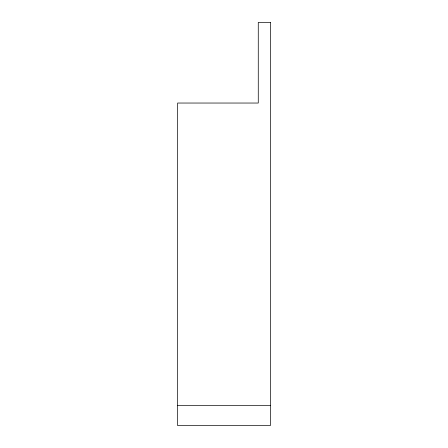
<?xml version="1.0" encoding="UTF-8"?>
<svg xmlns="http://www.w3.org/2000/svg" width="448" height="448" viewBox="0 0 448 448"><rect width="100%" height="100%" fill="white"/><g stroke="black" fill="none" stroke-linecap="round" stroke-linejoin="round"><path stroke-width="0.67" d="M177.632 405.44L270.368 405.44M270.368 22.4L258.272 22.4L258.272 103.04L177.632 103.04L177.632 425.6L270.368 425.6L270.368 22.4"/></g></svg>
